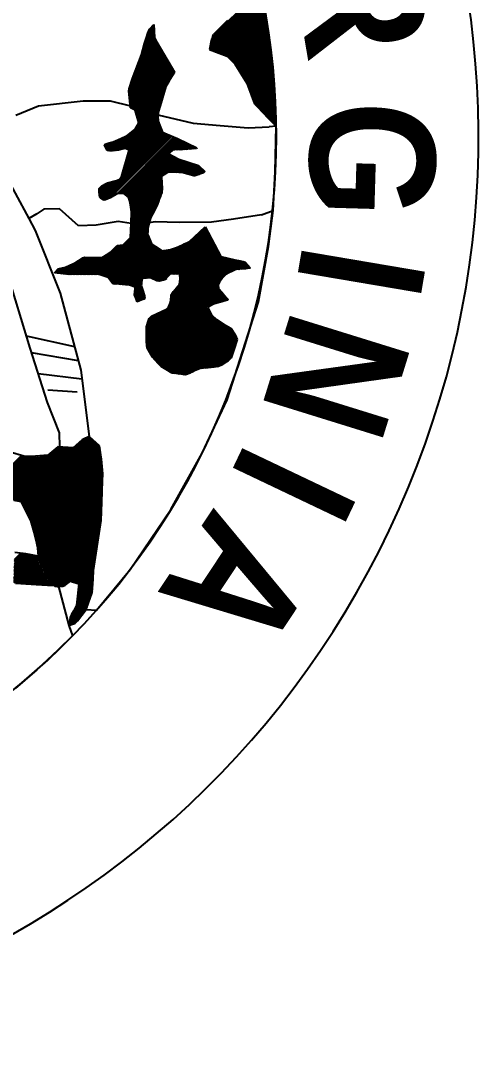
# Model space of a CAD drawing. Header units: inches. Extents: x 0 to 36, y 0 to 24.
# Drawn here: x 9.918 to 10.543, y 20.128 to 21.536 of the extents above; entities that cross this region are included whole.
import ezdxf
from ezdxf.enums import TextEntityAlignment as Align

# ---------------------------------------------------------------- set-up
doc = ezdxf.new("R2010")
doc.units = ezdxf.units.IN
doc.header["$MEASUREMENT"] = 0
doc.layers.add('CoverSheet', color=7, linetype='CONTINUOUS')
doc.styles.add('JJJ', font='BOLD.SHX', dxfattribs={"width": 0.9, "height": 0.1365})

msp = doc.modelspace()

# ---------------------------------------------------------------- linework, layer by layer
at = {"layer": 'CoverSheet'}
for p, q in [((10.1795, 21.5132), (10.2461, 21.5798)), ((10.176, 21.4967), (10.2483, 21.5689)), ((10.1765, 21.499), (10.248, 21.5705)), ((10.177, 21.5014), (10.2477, 21.572)), ((10.1773, 21.496), (10.2486, 21.5674)), ((10.1775, 21.5038), (10.2474, 21.5736)), ((10.178, 21.5061), (10.247, 21.5751)), ((10.1785, 21.5085), (10.2467, 21.5767)), ((10.1786, 21.4955), (10.2489, 21.5658)), ((10.179, 21.5108), (10.2464, 21.5782)), ((10.18, 21.495), (10.2492, 21.5643)), ((10.1813, 21.4945), (10.2495, 21.5627)), ((10.1827, 21.494), (10.2498, 21.5612)), ((10.184, 21.4935), (10.2501, 21.5596)), ((10.1854, 21.493), (10.2504, 21.558)), ((10.1867, 21.4925), (10.2507, 21.5565)), ((10.1881, 21.4919), (10.251, 21.5549)), ((10.1894, 21.4914), (10.2513, 21.5533)), ((10.1908, 21.4909), (10.2516, 21.5517)), ((10.1921, 21.4904), (10.2519, 21.5502)), ((10.1934, 21.4899), (10.2521, 21.5486)), ((10.1948, 21.4894), (10.2524, 21.547)), ((10.1961, 21.4889), (10.2527, 21.5454)), ((10.1975, 21.4884), (10.253, 21.5438)), ((10.1988, 21.4878), (10.2533, 21.5422)), ((10.2001, 21.4873), (10.2535, 21.5407)), ((10.2011, 21.4863), (10.2538, 21.5391)), ((10.202, 21.4854), (10.2541, 21.5375)), ((10.09, 21.5131), (10.1004, 21.5234)), ((10.091, 21.5159), (10.1003, 21.5252)), ((10.092, 21.5188), (10.1002, 21.527)), ((10.092, 21.5188), (10.094, 21.5245)), ((10.093, 21.5216), (10.1001, 21.5288)), ((10.094, 21.5245), (10.1001, 21.5305)), ((10.094, 21.5245), (10.1001, 21.5305)), ((10.1001, 21.5305), (10.1009, 21.5128)), ((10.2005, 21.536), (10.1816, 21.5172)), ((10.2029, 21.4845), (10.2543, 21.5359)), ((10.2039, 21.4836), (10.2546, 21.5343)), ((10.2048, 21.4826), (10.2548, 21.5327)), ((10.2057, 21.4817), (10.2551, 21.5311)), ((10.2067, 21.4808), (10.2554, 21.5295)), ((10.2076, 21.4798), (10.2556, 21.5278)), ((10.2085, 21.4789), (10.2559, 21.5262)), ((10.2095, 21.478), (10.2561, 21.5246)), ((10.0831, 21.4893), (10.1028, 21.5091)), ((10.0838, 21.4919), (10.1022, 21.5103)), ((10.0845, 21.4945), (10.1015, 21.5115)), ((10.0852, 21.4971), (10.1009, 21.5128)), ((10.0859, 21.4996), (10.1008, 21.5146)), ((10.0866, 21.5022), (10.1008, 21.5163)), ((10.0873, 21.5048), (10.1007, 21.5181)), ((10.0873, 21.5048), (10.09, 21.5131)), ((10.088, 21.5074), (10.1006, 21.5199)), ((10.089, 21.5102), (10.1005, 21.5217)), ((10.09, 21.5131), (10.092, 21.5188)), ((10.1009, 21.5128), (10.1015, 21.5115)), ((10.1015, 21.5115), (10.1041, 21.5067)), ((10.1816, 21.5172), (10.1785, 21.5085)), ((10.18, 21.5156), (10.1816, 21.5172)), ((10.2104, 21.4771), (10.2563, 21.523)), ((10.2113, 21.4761), (10.2566, 21.5214)), ((10.2123, 21.4752), (10.2568, 21.5198)), ((10.2132, 21.4743), (10.2571, 21.5181)), ((10.2139, 21.4731), (10.2573, 21.5165)), ((10.2147, 21.472), (10.2575, 21.5149)), ((10.2154, 21.4709), (10.2578, 21.5133)), ((10.2161, 21.4697), (10.258, 21.5116)), ((10.2168, 21.4686), (10.2582, 21.51)), ((10.0712, 21.457), (10.11, 21.4958)), ((10.0722, 21.4598), (10.1094, 21.497)), ((10.0731, 21.4627), (10.1087, 21.4982)), ((10.0742, 21.4656), (10.108, 21.4994)), ((10.0754, 21.4686), (10.1074, 21.5006)), ((10.0765, 21.4716), (10.1067, 21.5018)), ((10.0777, 21.4746), (10.1061, 21.5031)), ((10.0788, 21.4776), (10.1054, 21.5043)), ((10.08, 21.4806), (10.1048, 21.5055)), ((10.0811, 21.4837), (10.1041, 21.5067)), ((10.0822, 21.4867), (10.1035, 21.5079)), ((10.0831, 21.4893), (10.0873, 21.5048)), ((10.1041, 21.5067), (10.1283, 21.4657)), ((10.1785, 21.5085), (10.176, 21.4967)), ((10.176, 21.4967), (10.1854, 21.493)), ((10.2176, 21.4675), (10.2584, 21.5083)), ((10.2183, 21.4663), (10.2587, 21.5067)), ((10.219, 21.4652), (10.2589, 21.5051)), ((10.2198, 21.4641), (10.2591, 21.5034)), ((10.2205, 21.463), (10.2593, 21.5018)), ((10.2212, 21.4618), (10.2595, 21.5001)), ((10.222, 21.4607), (10.2597, 21.4985)), ((10.2227, 21.4596), (10.2599, 21.4968)), ((10.2234, 21.4584), (10.2601, 21.4951)), ((10.0658, 21.4404), (10.1139, 21.4885)), ((10.0659, 21.4387), (10.1146, 21.4873)), ((10.0661, 21.437), (10.1152, 21.4861)), ((10.0663, 21.4353), (10.1159, 21.4849)), ((10.0664, 21.4429), (10.1133, 21.4898)), ((10.0664, 21.4336), (10.1165, 21.4837)), ((10.0666, 21.4319), (10.1172, 21.4825)), ((10.0668, 21.4302), (10.1178, 21.4813)), ((10.0674, 21.4458), (10.1126, 21.491)), ((10.0684, 21.4486), (10.112, 21.4922)), ((10.0693, 21.4514), (10.1113, 21.4934)), ((10.0703, 21.4542), (10.1107, 21.4946)), ((10.0712, 21.457), (10.0831, 21.4893)), ((10.1854, 21.493), (10.2001, 21.4873)), ((10.2001, 21.4873), (10.2104, 21.4771)), ((10.2241, 21.4573), (10.2603, 21.4935)), ((10.2249, 21.4562), (10.2605, 21.4918)), ((10.2254, 21.4548), (10.2607, 21.4901)), ((10.2259, 21.4535), (10.2609, 21.4885)), ((10.2264, 21.4521), (10.2611, 21.4868)), ((10.2269, 21.4507), (10.2613, 21.4851)), ((10.2274, 21.4494), (10.2615, 21.4835)), ((10.2279, 21.448), (10.2617, 21.4818)), ((10.0669, 21.4285), (10.1185, 21.4801)), ((10.0671, 21.4268), (10.1191, 21.4789)), ((10.0673, 21.4251), (10.1198, 21.4777)), ((10.0674, 21.4234), (10.1205, 21.4765)), ((10.0676, 21.4217), (10.1213, 21.4754)), ((10.0677, 21.42), (10.1221, 21.4744)), ((10.0679, 21.4183), (10.1228, 21.4733)), ((10.0685, 21.417), (10.1236, 21.4722)), ((10.0697, 21.4164), (10.1244, 21.4711)), ((10.0709, 21.4158), (10.1252, 21.47)), ((10.0721, 21.4151), (10.1259, 21.4689)), ((10.0733, 21.4145), (10.1267, 21.4678)), ((10.2104, 21.4771), (10.2269, 21.4507)), ((10.2284, 21.4467), (10.2618, 21.4801)), ((10.2289, 21.4453), (10.262, 21.4784)), ((10.2294, 21.444), (10.2622, 21.4767)), ((10.23, 21.4426), (10.2624, 21.475)), ((10.2305, 21.4413), (10.2625, 21.4733)), ((10.231, 21.4399), (10.2627, 21.4716)), ((10.2315, 21.4386), (10.2629, 21.4699)), ((10.232, 21.4372), (10.263, 21.4682)), ((10.0664, 21.4429), (10.0712, 21.457)), ((10.0746, 21.4138), (10.1275, 21.4668)), ((10.0753, 21.4127), (10.1283, 21.4657)), ((10.0757, 21.4112), (10.1252, 21.4607)), ((10.0761, 21.4097), (10.1221, 21.4557)), ((10.1221, 21.4557), (10.119, 21.4508)), ((10.1252, 21.4607), (10.1221, 21.4557)), ((10.1283, 21.4657), (10.1252, 21.4607)), ((10.2325, 21.4359), (10.2632, 21.4665)), ((10.233, 21.4345), (10.2633, 21.4648)), ((10.2335, 21.4332), (10.2635, 21.4631)), ((10.234, 21.4318), (10.2636, 21.4614)), ((10.2345, 21.4305), (10.2638, 21.4597)), ((10.235, 21.4291), (10.2639, 21.458)), ((10.2356, 21.4278), (10.2641, 21.4562)), ((10.2361, 21.4264), (10.2642, 21.4545)), ((10.2366, 21.425), (10.2643, 21.4528)), ((10.0658, 21.4404), (10.0664, 21.4429)), ((10.0685, 21.417), (10.0658, 21.4404)), ((10.0764, 21.4083), (10.119, 21.4508)), ((10.0768, 21.4068), (10.1163, 21.4462)), ((10.0772, 21.4053), (10.1154, 21.4435)), ((10.0776, 21.4038), (10.1146, 21.4408)), ((10.1163, 21.4462), (10.1086, 21.4199)), ((10.119, 21.4508), (10.1163, 21.4462)), ((10.2269, 21.4507), (10.2376, 21.4224)), ((10.2371, 21.4237), (10.2645, 21.4511)), ((10.2376, 21.4224), (10.2646, 21.4493)), ((10.2385, 21.4214), (10.2647, 21.4476)), ((10.2394, 21.4205), (10.2648, 21.4459)), ((10.2403, 21.4195), (10.265, 21.4441)), ((10.2413, 21.4186), (10.2651, 21.4424)), ((10.2422, 21.4176), (10.2652, 21.4406)), ((10.2431, 21.4167), (10.2653, 21.4389)), ((9.9428, 21.4196), (10.0035, 21.4267)), ((10.0035, 21.4267), (10.0405, 21.4265)), ((10.0405, 21.4265), (10.0682, 21.4198)), ((10.0772, 21.3922), (10.1099, 21.425)), ((10.078, 21.4024), (10.1137, 21.4381)), ((10.0784, 21.4009), (10.1129, 21.4354)), ((10.0788, 21.3994), (10.112, 21.4327)), ((10.0792, 21.398), (10.1113, 21.4301)), ((10.0796, 21.3965), (10.1106, 21.4275)), ((10.244, 21.4157), (10.2654, 21.4371)), ((10.2449, 21.4148), (10.2655, 21.4354)), ((10.2458, 21.4138), (10.2656, 21.4336)), ((10.2467, 21.4129), (10.2657, 21.4318)), ((10.2476, 21.4119), (10.2658, 21.4301)), ((10.2485, 21.411), (10.2659, 21.4283)), ((10.2494, 21.41), (10.266, 21.4265)), ((10.2504, 21.409), (10.2661, 21.4248)), ((9.912, 21.4072), (9.9428, 21.4196)), ((10.0473, 21.3586), (10.1086, 21.4199)), ((10.0492, 21.3587), (10.1079, 21.4174)), ((10.0517, 21.3593), (10.1072, 21.4148)), ((10.0543, 21.36), (10.1065, 21.4123)), ((10.0746, 21.4138), (10.0685, 21.417)), ((10.0745, 21.3877), (10.1093, 21.4225)), ((10.0796, 21.3965), (10.0746, 21.4138)), ((10.1065, 21.4123), (10.1055, 21.4056)), ((10.1086, 21.4199), (10.1065, 21.4123)), ((10.2376, 21.4224), (10.2413, 21.4186)), ((10.2413, 21.4186), (10.2494, 21.41)), ((10.2513, 21.4081), (10.2662, 21.423)), ((10.2522, 21.4071), (10.2662, 21.4212)), ((10.2531, 21.4062), (10.2663, 21.4194)), ((10.254, 21.4052), (10.2664, 21.4176)), ((10.2549, 21.4043), (10.2665, 21.4158)), ((10.2558, 21.4033), (10.2665, 21.414)), ((10.2567, 21.4024), (10.2666, 21.4123)), ((10.0569, 21.3608), (10.1058, 21.4097)), ((10.0595, 21.3615), (10.1055, 21.4075)), ((10.0615, 21.3617), (10.1055, 21.4056)), ((10.0629, 21.3612), (10.1054, 21.4037)), ((10.0642, 21.3606), (10.1054, 21.4018)), ((10.0655, 21.3601), (10.1054, 21.3999)), ((10.0657, 21.3565), (10.1064, 21.3973)), ((10.0665, 21.3592), (10.1059, 21.3986)), ((10.0745, 21.3877), (10.0796, 21.3965)), ((10.1055, 21.4056), (10.1059, 21.3986)), ((10.1057, 21.4073), (10.1536, 21.396)), ((10.1059, 21.3986), (10.1091, 21.3907)), ((10.2494, 21.41), (10.2558, 21.4033)), ((10.2558, 21.4033), (10.2668, 21.3919)), ((10.2576, 21.4014), (10.2667, 21.4105)), ((10.2586, 21.4005), (10.2667, 21.4087)), ((10.2595, 21.3995), (10.2668, 21.4068)), ((10.2604, 21.3986), (10.2668, 21.405)), ((10.2613, 21.3976), (10.2669, 21.4032)), ((10.2622, 21.3967), (10.2669, 21.4014)), ((10.2631, 21.3957), (10.267, 21.3996)), ((10.264, 21.3948), (10.267, 21.3978)), ((10.0569, 21.3254), (10.1141, 21.3826)), ((10.0576, 21.3279), (10.1128, 21.3832)), ((10.0582, 21.3305), (10.1118, 21.384)), ((10.0589, 21.333), (10.1113, 21.3854)), ((10.0596, 21.3356), (10.1107, 21.3867)), ((10.0603, 21.3381), (10.1102, 21.388)), ((10.061, 21.3407), (10.1097, 21.3893)), ((10.0617, 21.3433), (10.1091, 21.3907)), ((10.0625, 21.3459), (10.1086, 21.392)), ((10.0633, 21.3486), (10.108, 21.3933)), ((10.0641, 21.3512), (10.1075, 21.3946)), ((10.0649, 21.3539), (10.107, 21.396)), ((10.0649, 21.38), (10.0745, 21.3877)), ((10.1091, 21.3907), (10.1118, 21.384)), ((10.1118, 21.384), (10.1181, 21.381)), ((10.1536, 21.396), (10.1906, 21.393)), ((10.1906, 21.393), (10.2289, 21.3899)), ((10.2289, 21.3899), (10.2576, 21.3911)), ((10.2668, 21.3919), (10.2576, 21.3911)), ((10.2649, 21.3938), (10.267, 21.3959)), ((10.2655, 21.3296), (10.2668, 21.3919)), ((10.2658, 21.3929), (10.2671, 21.3941)), ((10.2668, 21.3919), (10.2671, 21.3923)), ((10.0285, 21.2933), (10.1167, 21.3815)), ((10.0296, 21.2925), (10.1181, 21.381)), ((10.0307, 21.2918), (10.1194, 21.3805)), ((10.0318, 21.291), (10.1207, 21.3799)), ((10.0335, 21.3672), (10.039, 21.369)), ((10.034, 21.364), (10.039, 21.369)), ((10.0342, 21.2916), (10.122, 21.3794)), ((10.0346, 21.3627), (10.0418, 21.3699)), ((10.0352, 21.3614), (10.0446, 21.3708)), ((10.0358, 21.3602), (10.0477, 21.3721)), ((10.0364, 21.3589), (10.0509, 21.3734)), ((10.0374, 21.2929), (10.1233, 21.3788)), ((10.0376, 21.3583), (10.0541, 21.3747)), ((10.039, 21.369), (10.0446, 21.3708)), ((10.0396, 21.3584), (10.0573, 21.3761)), ((10.0405, 21.2942), (10.1247, 21.3783)), ((10.0415, 21.3584), (10.061, 21.378)), ((10.0434, 21.3585), (10.0649, 21.38)), ((10.0446, 21.3708), (10.0509, 21.3734)), ((10.0453, 21.3585), (10.0688, 21.382)), ((10.0504, 21.3003), (10.1273, 21.3772)), ((10.0509, 21.3734), (10.061, 21.378)), ((10.0522, 21.3002), (10.1286, 21.3767)), ((10.054, 21.3002), (10.1299, 21.3761)), ((10.0558, 21.3001), (10.1313, 21.3756)), ((10.0562, 21.3229), (10.1154, 21.3821)), ((10.0576, 21.3001), (10.1326, 21.375)), ((10.0594, 21.3), (10.1339, 21.3745)), ((10.0607, 21.2995), (10.1352, 21.374)), ((10.061, 21.378), (10.0649, 21.38)), ((10.0617, 21.2986), (10.1365, 21.3734)), ((10.0627, 21.2977), (10.1377, 21.3728)), ((10.1181, 21.381), (10.1326, 21.375)), ((10.1266, 21.3597), (10.139, 21.3721)), ((10.1285, 21.3597), (10.1402, 21.3715)), ((10.1304, 21.3598), (10.1415, 21.3709)), ((10.1323, 21.3598), (10.1427, 21.3703)), ((10.1326, 21.375), (10.1588, 21.3622)), ((10.1342, 21.3599), (10.144, 21.3697)), ((10.1361, 21.3599), (10.1452, 21.369)), ((10.138, 21.3599), (10.1464, 21.3684)), ((10.0328, 21.3665), (10.0335, 21.3672)), ((10.0328, 21.3665), (10.0335, 21.3672)), ((10.0364, 21.3589), (10.0328, 21.3665)), ((10.0334, 21.3652), (10.0363, 21.3681)), ((10.0396, 21.3584), (10.0364, 21.3589)), ((10.0434, 21.3585), (10.0396, 21.3584)), ((10.0517, 21.3593), (10.0434, 21.3585)), ((10.0569, 21.3608), (10.0517, 21.3593)), ((10.0562, 21.3229), (10.0665, 21.3592)), ((10.0615, 21.3617), (10.0569, 21.3608)), ((10.0665, 21.3592), (10.0615, 21.3617)), ((10.1266, 21.3597), (10.1208, 21.354)), ((10.1285, 21.3597), (10.1266, 21.3597)), ((10.1399, 21.36), (10.1285, 21.3597)), ((10.1399, 21.36), (10.1477, 21.3678)), ((10.1581, 21.3615), (10.1399, 21.36)), ((10.1418, 21.3601), (10.1489, 21.3672)), ((10.1439, 21.3603), (10.1502, 21.3665)), ((10.1459, 21.3605), (10.1514, 21.3659)), ((10.148, 21.3606), (10.1526, 21.3653)), ((10.15, 21.3608), (10.1539, 21.3647)), ((10.152, 21.361), (10.1551, 21.3641)), ((10.1541, 21.3612), (10.1564, 21.3634)), ((10.1561, 21.3613), (10.1576, 21.3628)), ((10.1581, 21.3615), (10.1588, 21.3622)), ((10.1588, 21.3622), (10.1581, 21.3615)), ((10.0636, 21.2968), (10.1208, 21.354)), ((10.0646, 21.2959), (10.122, 21.3533)), ((10.0656, 21.295), (10.1232, 21.3527)), ((10.0665, 21.294), (10.1245, 21.352)), ((10.0667, 21.2924), (10.1257, 21.3514)), ((10.067, 21.2908), (10.1269, 21.3507)), ((10.0673, 21.2892), (10.1281, 21.3501)), ((10.0675, 21.2877), (10.1293, 21.3494)), ((10.0678, 21.2861), (10.1305, 21.3488)), ((10.0681, 21.2845), (10.1317, 21.3481)), ((10.0683, 21.2829), (10.133, 21.3475)), ((10.1117, 21.3244), (10.1342, 21.3469)), ((10.1161, 21.327), (10.1355, 21.3463)), ((10.1202, 21.3292), (10.1369, 21.3459)), ((10.1208, 21.354), (10.1342, 21.3469)), ((10.122, 21.3291), (10.1384, 21.3454)), ((10.1239, 21.3291), (10.1398, 21.345)), ((10.1257, 21.329), (10.1412, 21.3445)), ((10.1275, 21.329), (10.1426, 21.3441)), ((10.1293, 21.329), (10.144, 21.3437)), ((10.1311, 21.3289), (10.1454, 21.3432)), ((10.1329, 21.3289), (10.1468, 21.3428)), ((10.1342, 21.3469), (10.161, 21.3383)), ((10.1348, 21.3288), (10.1483, 21.3423)), ((10.1366, 21.3288), (10.1497, 21.3419)), ((10.1384, 21.3287), (10.1511, 21.3414)), ((10.1399, 21.3284), (10.1525, 21.341)), ((10.1413, 21.328), (10.1539, 21.3405)), ((9.8922, 21.335), (9.9294, 21.2658)), ((10.1161, 21.327), (10.1117, 21.3244)), ((10.1202, 21.3292), (10.1161, 21.327)), ((10.1348, 21.3288), (10.1202, 21.3292)), ((10.1384, 21.3287), (10.1348, 21.3288)), ((10.1546, 21.3244), (10.1384, 21.3287)), ((10.1428, 21.3276), (10.1553, 21.3401)), ((10.1443, 21.3272), (10.1567, 21.3396)), ((10.1458, 21.3268), (10.1582, 21.3392)), ((10.1472, 21.3264), (10.1596, 21.3387)), ((10.1487, 21.326), (10.161, 21.3383)), ((10.1502, 21.3256), (10.1621, 21.3375)), ((10.1516, 21.3252), (10.163, 21.3366)), ((10.1531, 21.3248), (10.164, 21.3357)), ((10.1546, 21.3244), (10.1649, 21.3348)), ((10.1561, 21.3241), (10.1659, 21.3339)), ((10.1678, 21.3284), (10.1561, 21.3241)), ((10.1589, 21.3251), (10.1668, 21.333)), ((10.161, 21.3383), (10.1697, 21.3302)), ((10.1619, 21.3262), (10.1678, 21.332)), ((10.1649, 21.3273), (10.1687, 21.3311)), ((10.1678, 21.3284), (10.1697, 21.3302)), ((10.1697, 21.3302), (10.1678, 21.3284)), ((10.263, 21.2767), (10.2655, 21.3296)), ((10.0256, 21.3035), (10.037, 21.3148)), ((10.0256, 21.3053), (10.033, 21.3127)), ((10.0257, 21.2999), (10.0418, 21.3159)), ((10.0257, 21.3017), (10.0394, 21.3154)), ((10.0258, 21.2962), (10.0466, 21.317)), ((10.0258, 21.298), (10.0442, 21.3164)), ((10.0263, 21.2949), (10.0492, 21.3177)), ((10.0274, 21.2941), (10.0527, 21.3194)), ((10.029, 21.3106), (10.037, 21.3148)), ((10.037, 21.3148), (10.0492, 21.3177)), ((10.0492, 21.3177), (10.0527, 21.3194)), ((10.0527, 21.3194), (10.0562, 21.3229)), ((10.0686, 21.2813), (10.1106, 21.3233)), ((10.0689, 21.2797), (10.1107, 21.3215)), ((10.0691, 21.2781), (10.1108, 21.3197)), ((10.0694, 21.2765), (10.1108, 21.3179)), ((10.0697, 21.2749), (10.1109, 21.3161)), ((10.0699, 21.2733), (10.111, 21.3144)), ((10.0702, 21.2717), (10.1111, 21.3126)), ((10.1117, 21.3244), (10.1106, 21.3233)), ((10.1106, 21.3233), (10.111, 21.3144)), ((10.111, 21.3144), (10.1113, 21.3072)), ((10.1561, 21.3241), (10.1546, 21.3244)), ((10.0255, 21.3071), (10.029, 21.3106)), ((10.0255, 21.3071), (10.029, 21.3106)), ((10.0256, 21.3053), (10.0255, 21.3071)), ((10.0257, 21.3017), (10.0256, 21.3053)), ((10.0263, 21.2949), (10.0257, 21.3017)), ((10.0504, 21.3003), (10.0405, 21.2942)), ((10.0522, 21.3002), (10.0504, 21.3003)), ((10.0558, 21.3001), (10.0522, 21.3002)), ((10.0594, 21.3), (10.0558, 21.3001)), ((10.0656, 21.295), (10.0594, 21.3)), ((10.0698, 21.2583), (10.1097, 21.2982)), ((10.0699, 21.2621), (10.1115, 21.3037)), ((10.0699, 21.2602), (10.1108, 21.3011)), ((10.07, 21.2659), (10.1113, 21.3072)), ((10.07, 21.264), (10.1114, 21.3054)), ((10.0701, 21.2697), (10.1112, 21.3108)), ((10.0701, 21.2678), (10.1112, 21.309)), ((10.1097, 21.2982), (10.1086, 21.2952)), ((10.1108, 21.3011), (10.1097, 21.2982)), ((10.1113, 21.3072), (10.1108, 21.3011)), ((10.0274, 21.2941), (10.0263, 21.2949)), ((10.0307, 21.2918), (10.0274, 21.2941)), ((10.0318, 21.291), (10.0307, 21.2918)), ((10.0342, 21.2916), (10.0318, 21.291)), ((10.0374, 21.2929), (10.0342, 21.2916)), ((10.0405, 21.2942), (10.0374, 21.2929)), ((10.067, 21.2908), (10.0656, 21.295)), ((10.0681, 21.2845), (10.067, 21.2908)), ((10.0697, 21.2749), (10.0681, 21.2845)), ((10.0696, 21.2506), (10.1053, 21.2863)), ((10.0697, 21.2545), (10.1075, 21.2922)), ((10.0697, 21.2526), (10.1064, 21.2893)), ((10.0698, 21.2564), (10.1086, 21.2952)), ((10.1064, 21.2893), (10.1042, 21.2833)), ((10.1075, 21.2922), (10.1064, 21.2893)), ((10.1086, 21.2952), (10.1075, 21.2922)), ((9.9406, 21.2723), (9.9294, 21.2658)), ((9.95, 21.2785), (9.9406, 21.2723)), ((9.9714, 21.2794), (9.95, 21.2785)), ((9.9972, 21.256), (9.9714, 21.2794)), ((10.0684, 21.242), (10.0984, 21.272)), ((10.0687, 21.2442), (10.1007, 21.2762)), ((10.069, 21.2463), (10.103, 21.2804)), ((10.069, 21.259), (10.0697, 21.2749)), ((10.0693, 21.2484), (10.1042, 21.2833)), ((10.0984, 21.272), (10.0961, 21.2678)), ((10.1007, 21.2762), (10.0984, 21.272)), ((10.103, 21.2804), (10.1007, 21.2762)), ((10.1042, 21.2833), (10.103, 21.2804)), ((10.2472, 21.2712), (10.2088, 21.2651)), ((10.2472, 21.2712), (10.263, 21.2767)), ((10.2567, 21.2276), (10.263, 21.2767)), ((9.9294, 21.2658), (9.9382, 21.2496)), ((10.0214, 21.2568), (9.9972, 21.256)), ((10.0199, 21.1898), (10.0947, 21.2645)), ((10.0514, 21.2618), (10.0214, 21.2568)), ((10.0218, 21.1898), (10.0941, 21.2621)), ((10.0237, 21.1898), (10.0936, 21.2597)), ((10.0255, 21.1898), (10.093, 21.2573)), ((10.069, 21.259), (10.0514, 21.2618)), ((10.0682, 21.2399), (10.0961, 21.2678)), ((10.0682, 21.2399), (10.069, 21.259)), ((10.0936, 21.26), (10.0919, 21.2525)), ((10.0941, 21.2621), (10.0936, 21.26)), ((10.1019, 21.2613), (10.0936, 21.26)), ((10.0961, 21.2678), (10.0941, 21.2621)), ((10.1347, 21.2605), (10.1019, 21.2613)), ((10.1788, 21.2608), (10.1347, 21.2605)), ((10.2088, 21.2651), (10.1788, 21.2608)), ((9.9382, 21.2496), (9.9722, 21.1639)), ((10.0269, 21.1893), (10.0925, 21.2549)), ((10.0283, 21.1888), (10.0919, 21.2525)), ((10.0297, 21.1884), (10.0917, 21.2504)), ((10.0311, 21.1879), (10.0917, 21.2485)), ((10.0325, 21.1874), (10.0916, 21.2466)), ((10.0338, 21.1869), (10.0916, 21.2447)), ((10.0352, 21.1865), (10.092, 21.2433)), ((10.0366, 21.186), (10.0926, 21.242)), ((10.0917, 21.2485), (10.0916, 21.2447)), ((10.0916, 21.2447), (10.0931, 21.2407)), ((10.0919, 21.2525), (10.0917, 21.2485)), ((10.0993, 21.1835), (10.1702, 21.2544)), ((10.1005, 21.1829), (10.1708, 21.2532)), ((10.1018, 21.1823), (10.1715, 21.252)), ((10.103, 21.1817), (10.1721, 21.2507)), ((10.1043, 21.1811), (10.1727, 21.2495)), ((10.1055, 21.1804), (10.1734, 21.2483)), ((10.1072, 21.1803), (10.174, 21.2471)), ((10.1098, 21.181), (10.1746, 21.2458)), ((10.1124, 21.1818), (10.1753, 21.2446)), ((10.1228, 21.1903), (10.1759, 21.2434)), ((10.1246, 21.1903), (10.1765, 21.2421)), ((10.1486, 21.2347), (10.1702, 21.2544)), ((10.1702, 21.2544), (10.1914, 21.2142)), ((10.0125, 21.1898), (10.0522, 21.2295)), ((10.0144, 21.1898), (10.0543, 21.2297)), ((10.0162, 21.1898), (10.0563, 21.2299)), ((10.0181, 21.1898), (10.0584, 21.2301)), ((10.038, 21.1855), (10.0931, 21.2407)), ((10.0391, 21.1848), (10.0937, 21.2393)), ((10.0399, 21.1837), (10.0942, 21.238)), ((10.0406, 21.1825), (10.0948, 21.2367)), ((10.041, 21.2202), (10.0501, 21.2293)), ((10.0413, 21.1814), (10.0953, 21.2354)), ((10.042, 21.1802), (10.0959, 21.2341)), ((10.0427, 21.1791), (10.0964, 21.2328)), ((10.0429, 21.2221), (10.0501, 21.2293)), ((10.0435, 21.1779), (10.097, 21.2315)), ((10.0442, 21.1768), (10.0981, 21.2307)), ((10.0457, 21.1765), (10.0992, 21.23)), ((10.0476, 21.1765), (10.1004, 21.2293)), ((10.0494, 21.1764), (10.1015, 21.2285)), ((10.0501, 21.2293), (10.0584, 21.2301)), ((10.0512, 21.1764), (10.1026, 21.2278)), ((10.0584, 21.2301), (10.0682, 21.2399)), ((10.0913, 21.1848), (10.1345, 21.2281)), ((10.0931, 21.2407), (10.0964, 21.2328)), ((10.0933, 21.185), (10.1381, 21.2297)), ((10.0954, 21.1852), (10.1416, 21.2314)), ((10.0964, 21.2328), (10.097, 21.2315)), ((10.0968, 21.1848), (10.1451, 21.233)), ((10.097, 21.2315), (10.1026, 21.2278)), ((10.0981, 21.1841), (10.1486, 21.2347)), ((10.1026, 21.2278), (10.1116, 21.2219)), ((10.1265, 21.1902), (10.1771, 21.2409)), ((10.1283, 21.1902), (10.1778, 21.2397)), ((10.1301, 21.1901), (10.1784, 21.2384)), ((10.131, 21.2264), (10.1381, 21.2297)), ((10.1319, 21.1901), (10.179, 21.2372)), ((10.1337, 21.19), (10.1797, 21.236)), ((10.1355, 21.19), (10.1803, 21.2347)), ((10.1358, 21.1884), (10.1809, 21.2335)), ((10.1359, 21.1866), (10.1816, 21.2323)), ((10.136, 21.1848), (10.1822, 21.231)), ((10.136, 21.183), (10.1828, 21.2298)), ((10.1361, 21.1812), (10.1835, 21.2286)), ((10.1381, 21.2297), (10.1416, 21.2314)), ((10.1416, 21.2314), (10.1451, 21.233)), ((10.1451, 21.233), (10.1486, 21.2347)), ((10.2428, 21.1521), (10.2567, 21.2276)), ((10.0088, 21.1898), (10.0354, 21.2164)), ((10.0106, 21.1898), (10.041, 21.2202)), ((10.0297, 21.2126), (10.0354, 21.2164)), ((10.0354, 21.2164), (10.041, 21.2202)), ((10.0529, 21.1762), (10.1037, 21.2271)), ((10.0547, 21.1761), (10.1049, 21.2263)), ((10.0564, 21.176), (10.106, 21.2256)), ((10.0581, 21.1759), (10.1071, 21.2249)), ((10.0599, 21.1758), (10.1082, 21.2241)), ((10.0616, 21.1756), (10.1094, 21.2234)), ((10.0634, 21.1755), (10.1105, 21.2226)), ((10.0651, 21.1754), (10.1116, 21.2219)), ((10.0667, 21.1752), (10.1138, 21.2222)), ((10.0681, 21.1747), (10.1161, 21.2226)), ((10.0695, 21.1742), (10.1183, 21.223)), ((10.0708, 21.1737), (10.1205, 21.2234)), ((10.0722, 21.1732), (10.1227, 21.2237)), ((10.0851, 21.1842), (10.125, 21.2241)), ((10.0871, 21.1844), (10.1275, 21.2248)), ((10.0892, 21.1846), (10.131, 21.2264)), ((10.0899, 21.1127), (10.1914, 21.2142)), ((10.0899, 21.1109), (10.1929, 21.2138)), ((10.0899, 21.109), (10.1944, 21.2135)), ((10.1116, 21.2219), (10.1138, 21.2222)), ((10.1116, 21.2219), (10.1116, 21.2219)), ((10.1138, 21.2222), (10.1227, 21.2237)), ((10.1203, 21.1449), (10.1906, 21.2153)), ((10.1213, 21.1478), (10.19, 21.2165)), ((10.1224, 21.1507), (10.1893, 21.2177)), ((10.1227, 21.2237), (10.131, 21.2264)), ((10.1234, 21.1536), (10.1887, 21.2189)), ((10.1236, 21.1576), (10.1874, 21.2213)), ((10.1236, 21.1557), (10.188, 21.2201)), ((10.1237, 21.1614), (10.1861, 21.2238)), ((10.1237, 21.1595), (10.1867, 21.2225)), ((10.1271, 21.1666), (10.1854, 21.225)), ((10.1351, 21.1765), (10.1848, 21.2262)), ((10.1362, 21.1794), (10.1841, 21.2274)), ((10.1914, 21.2142), (10.2108, 21.2094)), ((9.9698, 21.1974), (9.9795, 21.1997)), ((9.971, 21.1912), (9.9795, 21.1997)), ((9.9727, 21.1909), (9.9822, 21.2004)), ((9.9743, 21.1907), (9.9857, 21.2021)), ((9.976, 21.1905), (9.9892, 21.2037)), ((9.9776, 21.1903), (9.9927, 21.2054)), ((9.9793, 21.1901), (9.9979, 21.2087)), ((9.9795, 21.1997), (9.9857, 21.2021)), ((9.9809, 21.1899), (10.0032, 21.2122)), ((9.9826, 21.1897), (10.006, 21.2131)), ((9.9842, 21.1895), (10.0078, 21.213)), ((9.9857, 21.2021), (9.9927, 21.2054)), ((9.9861, 21.1894), (10.0096, 21.213)), ((9.988, 21.1895), (10.0114, 21.2129)), ((9.9899, 21.1895), (10.0133, 21.2129)), ((9.9918, 21.1896), (10.0151, 21.2129)), ((9.9927, 21.2054), (9.9979, 21.2087)), ((9.9937, 21.1896), (10.0169, 21.2128)), ((9.9956, 21.1897), (10.0187, 21.2128)), ((9.9975, 21.1897), (10.0205, 21.2127)), ((9.9979, 21.2087), (10.0032, 21.2122)), ((9.9994, 21.1898), (10.0223, 21.2127)), ((10.0013, 21.1898), (10.0242, 21.2126)), ((10.0032, 21.2122), (10.006, 21.2131)), ((10.0032, 21.1898), (10.026, 21.2126)), ((10.005, 21.1898), (10.0278, 21.2125)), ((10.006, 21.2131), (10.0297, 21.2126)), ((10.0069, 21.1898), (10.0297, 21.2126)), ((10.0899, 21.1071), (10.1959, 21.2131)), ((10.0899, 21.1053), (10.1974, 21.2127)), ((10.0899, 21.1034), (10.1989, 21.2124)), ((10.0899, 21.1016), (10.2004, 21.212)), ((10.0899, 21.0997), (10.2019, 21.2116)), ((10.0899, 21.0978), (10.2033, 21.2112)), ((10.0899, 21.096), (10.2048, 21.2109)), ((10.0899, 21.0941), (10.2063, 21.2105)), ((10.0899, 21.0923), (10.2078, 21.2101)), ((10.0901, 21.0905), (10.2093, 21.2098)), ((10.0908, 21.0894), (10.2108, 21.2094)), ((10.0915, 21.0882), (10.2124, 21.2091)), ((10.0922, 21.087), (10.214, 21.2088)), ((10.0929, 21.0859), (10.2155, 21.2086)), ((10.1985, 21.1897), (10.2171, 21.2083)), ((10.2024, 21.1917), (10.2187, 21.208)), ((10.2063, 21.1937), (10.2203, 21.2077)), ((10.2101, 21.1957), (10.2218, 21.2074)), ((10.2108, 21.2094), (10.2155, 21.2086)), ((10.2125, 21.1962), (10.2234, 21.2071)), ((10.2146, 21.1964), (10.2245, 21.2063)), ((10.2155, 21.2086), (10.2218, 21.2074)), ((10.2167, 21.1966), (10.2254, 21.2054)), ((10.2187, 21.1969), (10.2263, 21.2044)), ((10.2208, 21.1971), (10.2272, 21.2035)), ((10.2218, 21.2074), (10.2245, 21.2063)), ((10.2229, 21.1973), (10.2281, 21.2025)), ((10.2245, 21.2063), (10.2317, 21.1987)), ((10.225, 21.1975), (10.229, 21.2015)), ((10.2271, 21.1978), (10.2299, 21.2006)), ((10.2292, 21.198), (10.2308, 21.1996)), ((9.8987, 21.1954), (9.9311, 21.089)), ((9.9644, 21.192), (9.9698, 21.1974)), ((9.9644, 21.192), (9.9698, 21.1974)), ((9.9809, 21.1899), (9.9644, 21.192)), ((9.9661, 21.1918), (9.9722, 21.1979)), ((9.9677, 21.1916), (9.9747, 21.1985)), ((9.9694, 21.1914), (9.9771, 21.1991)), ((10.0255, 21.1898), (9.9809, 21.1899)), ((10.038, 21.1855), (10.0255, 21.1898)), ((10.0442, 21.1768), (10.038, 21.1855)), ((10.1201, 21.1876), (10.115, 21.1825)), ((10.115, 21.1825), (10.1201, 21.1876)), ((10.1228, 21.1903), (10.1201, 21.1876)), ((10.1355, 21.19), (10.1228, 21.1903)), ((10.136, 21.183), (10.1355, 21.19)), ((10.1985, 21.1897), (10.1939, 21.1851)), ((10.2024, 21.1917), (10.1985, 21.1897)), ((10.2063, 21.1937), (10.2024, 21.1917)), ((10.2101, 21.1957), (10.2063, 21.1937)), ((10.2125, 21.1962), (10.2101, 21.1957)), ((10.2208, 21.1971), (10.2125, 21.1962)), ((10.225, 21.1975), (10.2208, 21.1971)), ((10.2313, 21.1982), (10.225, 21.1975)), ((10.2317, 21.1987), (10.2313, 21.1982)), ((10.2313, 21.1982), (10.2317, 21.1987)), ((10.0529, 21.1762), (10.0442, 21.1768)), ((10.0616, 21.1756), (10.0529, 21.1762)), ((10.0667, 21.1752), (10.0616, 21.1756)), ((10.0748, 21.1721), (10.0667, 21.1752)), ((10.0736, 21.1727), (10.0843, 21.1834)), ((10.0739, 21.1618), (10.0837, 21.1717)), ((10.0741, 21.1639), (10.0832, 21.173)), ((10.0743, 21.1659), (10.0828, 21.1744)), ((10.0745, 21.168), (10.0831, 21.1767)), ((10.0746, 21.17), (10.0835, 21.1789)), ((10.0746, 21.17), (10.0748, 21.1721)), ((10.0748, 21.1721), (10.0839, 21.1812)), ((10.0831, 21.1767), (10.0828, 21.1744)), ((10.0828, 21.1744), (10.0832, 21.173)), ((10.0835, 21.1789), (10.0831, 21.1767)), ((10.0832, 21.173), (10.0837, 21.1717)), ((10.0839, 21.1812), (10.0835, 21.1789)), ((10.0837, 21.1717), (10.0842, 21.1703)), ((10.0843, 21.1834), (10.0839, 21.1812)), ((10.0851, 21.1842), (10.0843, 21.1834)), ((10.0954, 21.1852), (10.0851, 21.1842)), ((10.0935, 21.0847), (10.1939, 21.1851)), ((10.0942, 21.0835), (10.1899, 21.1792)), ((10.0949, 21.0824), (10.1879, 21.1754)), ((10.1043, 21.1811), (10.0954, 21.1852)), ((10.0956, 21.0812), (10.1876, 21.1731)), ((10.0963, 21.08), (10.1876, 21.1713)), ((10.1072, 21.1803), (10.1043, 21.1811)), ((10.115, 21.1825), (10.1072, 21.1803)), ((10.1072, 21.1803), (10.1072, 21.1803)), ((10.1176, 21.1832), (10.118, 21.1836)), ((10.1271, 21.1666), (10.1351, 21.1765)), ((10.1351, 21.1765), (10.136, 21.183)), ((10.1899, 21.1792), (10.1879, 21.1754)), ((10.1879, 21.1754), (10.1885, 21.1703)), ((10.1939, 21.1851), (10.1899, 21.1792)), ((9.9722, 21.1639), (10.0004, 21.0592)), ((10.0739, 21.1618), (10.0743, 21.1659)), ((10.0758, 21.1563), (10.0739, 21.1618)), ((10.0743, 21.1604), (10.0842, 21.1703)), ((10.0743, 21.1659), (10.0746, 21.17)), ((10.0748, 21.159), (10.0848, 21.169)), ((10.0753, 21.1576), (10.0853, 21.1677)), ((10.0758, 21.1563), (10.0858, 21.1663)), ((10.0763, 21.1549), (10.0863, 21.165)), ((10.0768, 21.1535), (10.0869, 21.1636)), ((10.0774, 21.1523), (10.0874, 21.1623)), ((10.0805, 21.1536), (10.0879, 21.161)), ((10.0836, 21.1548), (10.0878, 21.159)), ((10.0842, 21.1703), (10.0848, 21.169)), ((10.0848, 21.169), (10.0878, 21.159)), ((10.0878, 21.159), (10.0867, 21.1561)), ((10.097, 21.0789), (10.1885, 21.1703)), ((10.0977, 21.0777), (10.1893, 21.1693)), ((10.0985, 21.0766), (10.1902, 21.1683)), ((10.0994, 21.0756), (10.1911, 21.1673)), ((10.1003, 21.0747), (10.1919, 21.1663)), ((10.1011, 21.0737), (10.1928, 21.1653)), ((10.1234, 21.1536), (10.1237, 21.1614)), ((10.1237, 21.1614), (10.1271, 21.1666)), ((10.1749, 21.1456), (10.1937, 21.1643)), ((10.18, 21.1488), (10.1945, 21.1633)), ((10.1827, 21.1497), (10.1954, 21.1623)), ((10.1853, 21.1504), (10.1963, 21.1613)), ((10.1879, 21.1511), (10.1971, 21.1603)), ((10.1885, 21.1703), (10.1928, 21.1653)), ((10.1904, 21.1518), (10.198, 21.1594)), ((10.1928, 21.1653), (10.1989, 21.1584)), ((10.193, 21.1525), (10.1989, 21.1584)), ((10.1955, 21.1532), (10.1997, 21.1574)), ((10.1989, 21.1584), (10.2006, 21.1564)), ((10.0774, 21.1523), (10.0758, 21.1563)), ((10.0805, 21.1536), (10.0774, 21.1523)), ((10.0836, 21.1548), (10.0805, 21.1536)), ((10.0867, 21.1561), (10.0836, 21.1548)), ((10.0867, 21.1561), (10.0874, 21.1567)), ((10.102, 21.0727), (10.174, 21.1446)), ((10.1029, 21.0717), (10.1746, 21.1434)), ((10.1176, 21.1423), (10.1203, 21.1449)), ((10.1203, 21.1449), (10.1224, 21.1507)), ((10.1224, 21.1507), (10.1234, 21.1536)), ((10.1749, 21.1456), (10.174, 21.1446)), ((10.174, 21.1446), (10.1788, 21.1346)), ((10.18, 21.1488), (10.1749, 21.1456)), ((10.1749, 21.1456), (10.1749, 21.1456)), ((10.1827, 21.1497), (10.18, 21.1488)), ((10.2007, 21.1546), (10.1827, 21.1497)), ((10.1981, 21.1539), (10.2006, 21.1564)), ((10.2, 21.0186), (10.2428, 21.1521)), ((10.2006, 21.1564), (10.2015, 21.1554)), ((10.2015, 21.1554), (10.2007, 21.1546)), ((10.2007, 21.1546), (10.2015, 21.1554)), ((10.0899, 21.1146), (10.1176, 21.1423)), ((10.0899, 21.1164), (10.1137, 21.1402)), ((10.0899, 21.1183), (10.1097, 21.1381)), ((10.0908, 21.121), (10.1063, 21.1365)), ((10.0918, 21.1239), (10.1032, 21.1353)), ((10.0927, 21.1267), (10.1002, 21.1341)), ((10.0927, 21.1267), (10.0937, 21.1295)), ((10.0937, 21.1295), (10.0971, 21.1329)), ((10.0937, 21.1295), (10.0971, 21.1329)), ((10.0971, 21.1329), (10.1176, 21.1423)), ((10.1038, 21.0707), (10.1752, 21.1421)), ((10.1047, 21.0697), (10.1758, 21.1408)), ((10.1055, 21.0688), (10.1764, 21.1396)), ((10.1064, 21.0678), (10.1769, 21.1383)), ((10.1073, 21.0668), (10.1775, 21.137)), ((10.1082, 21.0658), (10.1781, 21.1358)), ((10.1091, 21.0648), (10.1788, 21.1346)), ((10.1102, 21.0641), (10.1798, 21.1337)), ((10.1113, 21.0634), (10.1808, 21.1328)), ((10.1125, 21.0627), (10.1818, 21.1319)), ((10.1137, 21.062), (10.1827, 21.1311)), ((10.1148, 21.0613), (10.1837, 21.1302)), ((10.116, 21.0606), (10.1847, 21.1293)), ((10.1788, 21.1346), (10.1857, 21.1284)), ((10.0899, 21.1183), (10.0908, 21.121)), ((10.0899, 21.1146), (10.0899, 21.1183)), ((10.0908, 21.121), (10.0918, 21.1239)), ((10.0918, 21.1239), (10.0927, 21.1267)), ((10.1171, 21.0599), (10.1857, 21.1284)), ((10.1183, 21.0592), (10.1866, 21.1275)), ((10.1195, 21.0585), (10.1876, 21.1266)), ((10.1206, 21.0578), (10.1886, 21.1257)), ((10.1218, 21.0571), (10.1897, 21.125)), ((10.123, 21.0564), (10.1909, 21.1243)), ((10.1241, 21.0557), (10.1921, 21.1236)), ((10.1253, 21.055), (10.1933, 21.123)), ((10.1269, 21.0548), (10.1945, 21.1223)), ((10.1285, 21.0545), (10.1957, 21.1217)), ((10.1302, 21.0543), (10.1969, 21.121)), ((10.1318, 21.0541), (10.1981, 21.1203)), ((10.1334, 21.0538), (10.1993, 21.1197)), ((10.1351, 21.0536), (10.2005, 21.119)), ((10.1367, 21.0534), (10.2017, 21.1184)), ((10.1383, 21.0532), (10.2029, 21.1177)), ((10.14, 21.0529), (10.2041, 21.117)), ((10.1416, 21.0527), (10.2053, 21.1164)), ((10.1432, 21.0525), (10.2065, 21.1157)), ((10.1857, 21.1284), (10.1945, 21.1223)), ((10.1945, 21.1223), (10.2053, 21.1164)), ((10.2053, 21.1164), (10.211, 21.1072)), ((9.9259, 21.1061), (9.9918, 21.0912)), ((10.0899, 21.0978), (10.0899, 21.1146)), ((10.1461, 21.0534), (10.2072, 21.1145)), ((10.1496, 21.0551), (10.2078, 21.1133)), ((10.1531, 21.0567), (10.2084, 21.1121)), ((10.1566, 21.0584), (10.2091, 21.1109)), ((10.1601, 21.06), (10.2097, 21.1096)), ((10.1632, 21.0613), (10.2103, 21.1084)), ((10.1653, 21.0615), (10.211, 21.1072)), ((10.1674, 21.0617), (10.2116, 21.106)), ((10.1695, 21.062), (10.2122, 21.1047)), ((10.1716, 21.0622), (10.2129, 21.1035)), ((10.1737, 21.0624), (10.2135, 21.1023)), ((10.1757, 21.0626), (10.2139, 21.1008)), ((10.2139, 21.1008), (10.2093, 21.0869)), ((10.211, 21.1072), (10.2139, 21.1008)), ((9.9311, 21.089), (9.9545, 21.0151)), ((10.0908, 21.0894), (10.0899, 21.0978)), ((10.0985, 21.0766), (10.0908, 21.0894)), ((10.1778, 21.0629), (10.213, 21.098)), ((10.1799, 21.0631), (10.2121, 21.0952)), ((10.182, 21.0633), (10.2111, 21.0924)), ((10.1841, 21.0636), (10.2102, 21.0897)), ((10.1862, 21.0638), (10.2093, 21.0869)), ((10.2093, 21.0869), (10.2065, 21.0785)), ((9.9329, 21.0833), (9.9969, 21.0721)), ((10.102, 21.0727), (10.0985, 21.0766)), ((10.1064, 21.0678), (10.102, 21.0727)), ((10.1883, 21.064), (10.2083, 21.0841)), ((10.1922, 21.066), (10.2074, 21.0813)), ((10.1969, 21.0689), (10.2065, 21.0785)), ((10.2055, 21.0757), (10.2015, 21.0717)), ((10.2015, 21.0717), (10.2055, 21.0757)), ((10.2065, 21.0785), (10.2055, 21.0757)), ((10.0004, 21.0592), (10.0119, 20.9685)), ((10.1082, 21.0658), (10.1064, 21.0678)), ((10.1102, 21.0641), (10.1082, 21.0658)), ((10.1171, 21.0599), (10.1102, 21.0641)), ((10.1253, 21.055), (10.1171, 21.0599)), ((10.1601, 21.06), (10.1566, 21.0584)), ((10.1632, 21.0613), (10.1601, 21.06)), ((10.1674, 21.0617), (10.1632, 21.0613)), ((10.1737, 21.0624), (10.1674, 21.0617)), ((10.182, 21.0633), (10.1737, 21.0624)), ((10.1883, 21.064), (10.182, 21.0633)), ((10.1922, 21.066), (10.1883, 21.064)), ((10.1969, 21.0689), (10.1922, 21.066)), ((10.2015, 21.0717), (10.1969, 21.0689)), ((9.9421, 21.0543), (10.002, 21.0471)), ((10.1269, 21.0548), (10.1253, 21.055)), ((10.1432, 21.0525), (10.1269, 21.0548)), ((10.1461, 21.0534), (10.1432, 21.0525)), ((10.1531, 21.0567), (10.1461, 21.0534)), ((10.1566, 21.0584), (10.1531, 21.0567)), ((9.9557, 21.0322), (9.9956, 21.0297)), ((10.166, 20.9456), (10.2, 21.0186)), ((9.9545, 21.0151), (9.9709, 20.9737)), ((9.9185, 20.8799), (10.0024, 20.9638)), ((9.9193, 20.8788), (10.0062, 20.9657)), ((9.9199, 20.8776), (10.0099, 20.9675)), ((9.9206, 20.8764), (10.0123, 20.9681)), ((9.9212, 20.8752), (10.0133, 20.9672)), ((9.9219, 20.8739), (10.0143, 20.9663)), ((9.9225, 20.8727), (10.0152, 20.9654)), ((9.9232, 20.8715), (10.0162, 20.9645)), ((9.9238, 20.8703), (10.0172, 20.9637)), ((9.9245, 20.8691), (10.0182, 20.9628)), ((9.9251, 20.8679), (10.0191, 20.9619)), ((9.9258, 20.8667), (10.0201, 20.961)), ((9.9264, 20.8654), (10.0211, 20.9601)), ((9.9709, 20.9737), (9.9714, 20.9544)), ((10.0024, 20.9638), (9.9899, 20.9531)), ((10.0062, 20.9657), (10.0024, 20.9638)), ((10.0099, 20.9675), (10.0062, 20.9657)), ((10.0119, 20.9685), (10.0099, 20.9675)), ((10.0123, 20.9681), (10.0119, 20.9685)), ((10.0259, 20.9556), (10.0123, 20.9681)), ((9.7728, 20.7583), (9.969, 20.9546)), ((9.7729, 20.7566), (9.9708, 20.9545)), ((9.7729, 20.7548), (9.9725, 20.9543)), ((9.773, 20.753), (9.9742, 20.9542)), ((9.7731, 20.7512), (9.976, 20.9541)), ((9.7732, 20.7495), (9.9777, 20.954)), ((9.7733, 20.7477), (9.9795, 20.9539)), ((9.9227, 20.9418), (9.9039, 20.9472)), ((9.9094, 20.8819), (9.9812, 20.9537)), ((9.9109, 20.8816), (9.9829, 20.9536)), ((9.9124, 20.8813), (9.9847, 20.9535)), ((9.914, 20.8809), (9.9864, 20.9534)), ((9.9155, 20.8806), (9.9881, 20.9532)), ((9.917, 20.8802), (9.9899, 20.9531)), ((9.9271, 20.8642), (10.022, 20.9592)), ((9.9277, 20.863), (10.023, 20.9583)), ((9.9284, 20.8618), (10.024, 20.9574)), ((9.929, 20.8606), (10.0249, 20.9565)), ((9.9297, 20.8594), (10.0259, 20.9556)), ((9.9303, 20.8582), (10.0269, 20.9547)), ((9.931, 20.8569), (10.0272, 20.9532)), ((9.9315, 20.8556), (10.0273, 20.9515)), ((9.9319, 20.8541), (10.0275, 20.9498)), ((9.9323, 20.8527), (10.0276, 20.9481)), ((9.9327, 20.8512), (10.0278, 20.9464)), ((9.969, 20.9546), (9.9555, 20.943)), ((9.9899, 20.9531), (9.969, 20.9546)), ((10.0286, 20.9378), (10.0259, 20.9556)), ((9.7704, 20.7932), (9.9198, 20.9426)), ((9.7706, 20.7916), (9.9213, 20.9422)), ((9.7708, 20.7899), (9.9227, 20.9418)), ((9.771, 20.7882), (9.9242, 20.9414)), ((9.7712, 20.7865), (9.9259, 20.9412)), ((9.7713, 20.7848), (9.9277, 20.9412)), ((9.7714, 20.783), (9.9295, 20.9411)), ((9.7715, 20.7813), (9.9314, 20.9411)), ((9.7716, 20.7795), (9.9332, 20.9411)), ((9.7717, 20.7777), (9.935, 20.9411)), ((9.7718, 20.776), (9.9368, 20.941)), ((9.7719, 20.7742), (9.9387, 20.941)), ((9.772, 20.7725), (9.9405, 20.941)), ((9.7721, 20.7707), (9.9424, 20.941)), ((9.7722, 20.769), (9.9446, 20.9413)), ((9.7723, 20.7672), (9.9468, 20.9417)), ((9.7724, 20.7654), (9.949, 20.942)), ((9.7725, 20.7637), (9.9512, 20.9423)), ((9.7726, 20.7619), (9.9534, 20.9426)), ((9.7727, 20.7601), (9.9555, 20.943)), ((9.9259, 20.9412), (9.9227, 20.9418)), ((9.9332, 20.9411), (9.9259, 20.9412)), ((9.9331, 20.8497), (10.028, 20.9447)), ((9.9555, 20.943), (9.9332, 20.9411)), ((9.9335, 20.8483), (10.0281, 20.9429)), ((9.9339, 20.8468), (10.0283, 20.9412)), ((9.9343, 20.8454), (10.0284, 20.9395)), ((9.9347, 20.8439), (10.0286, 20.9378)), ((9.9351, 20.8424), (10.0288, 20.9361)), ((9.9355, 20.841), (10.0289, 20.9344)), ((9.9358, 20.8395), (10.0291, 20.9327)), ((10.0305, 20.9174), (10.0286, 20.9378)), ((10.1231, 20.8688), (10.166, 20.9456)), ((9.9362, 20.838), (10.0292, 20.931)), ((9.9366, 20.8366), (10.0294, 20.9293)), ((9.937, 20.8351), (10.0296, 20.9276)), ((9.9374, 20.8337), (10.0297, 20.9259)), ((9.9378, 20.8322), (10.0299, 20.9242)), ((9.9382, 20.8307), (10.03, 20.9225)), ((9.9386, 20.8293), (10.0302, 20.9208)), ((9.939, 20.8278), (10.0303, 20.9191)), ((9.9394, 20.8263), (10.0305, 20.9174)), ((9.9398, 20.8249), (10.0306, 20.9156)), ((9.9402, 20.8234), (10.0305, 20.9137)), ((9.9406, 20.8219), (10.0304, 20.9118)), ((9.9408, 20.8203), (10.0304, 20.9098)), ((9.941, 20.8186), (10.0303, 20.9079)), ((9.9412, 20.8169), (10.0302, 20.906)), ((9.9414, 20.8153), (10.0302, 20.904)), ((10.0293, 20.879), (10.0303, 20.9079)), ((10.0303, 20.9079), (10.0305, 20.9174)), ((9.9416, 20.8136), (10.0301, 20.9021)), ((9.9418, 20.8119), (10.03, 20.9002)), ((9.9419, 20.8102), (10.03, 20.8983)), ((9.9421, 20.8085), (10.0299, 20.8963)), ((9.9423, 20.8069), (10.0298, 20.8944)), ((9.9425, 20.8052), (10.0298, 20.8925)), ((9.9427, 20.8035), (10.0297, 20.8905)), ((9.9089, 20.8815), (9.9185, 20.8799)), ((9.9185, 20.8799), (9.9319, 20.8541)), ((9.9429, 20.8018), (10.0296, 20.8886)), ((9.943, 20.8002), (10.0296, 20.8867)), ((9.9432, 20.7985), (10.0295, 20.8848)), ((9.9438, 20.7972), (10.0294, 20.8828)), ((9.9444, 20.796), (10.0294, 20.8809)), ((9.945, 20.7947), (10.0293, 20.879)), ((9.9456, 20.7935), (10.0292, 20.877)), ((10.0284, 20.8539), (10.0293, 20.879)), ((9.9462, 20.7922), (10.0292, 20.8751)), ((9.9469, 20.7909), (10.0291, 20.8732)), ((9.9475, 20.7897), (10.029, 20.8713)), ((9.9481, 20.7884), (10.029, 20.8693)), ((9.9487, 20.7872), (10.0289, 20.8674)), ((9.9493, 20.7859), (10.0288, 20.8655)), ((9.9499, 20.7847), (10.0288, 20.8635)), ((9.9505, 20.7834), (10.0287, 20.8616)), ((10.0677, 20.787), (10.1231, 20.8688)), ((9.9319, 20.8541), (9.9362, 20.838)), ((9.9511, 20.7821), (10.0286, 20.8597)), ((9.9517, 20.7809), (10.0286, 20.8578)), ((9.9523, 20.7796), (10.0285, 20.8558)), ((9.9529, 20.7784), (10.0284, 20.8539)), ((9.9535, 20.7771), (10.0284, 20.852)), ((9.9541, 20.7759), (10.028, 20.8498)), ((9.9547, 20.7746), (10.0276, 20.8475)), ((10.018, 20.7858), (10.0284, 20.8539)), ((9.9362, 20.838), (9.939, 20.8278)), ((9.9553, 20.7733), (10.0272, 20.8452)), ((9.9559, 20.7721), (10.0268, 20.8429)), ((9.9565, 20.7708), (10.0263, 20.8406)), ((9.9573, 20.7698), (10.0259, 20.8383)), ((9.9584, 20.769), (10.0255, 20.8361)), ((9.9595, 20.7683), (10.0251, 20.8338)), ((9.939, 20.8278), (9.9412, 20.8169)), ((9.9606, 20.7675), (10.0246, 20.8315)), ((9.9618, 20.7668), (10.0242, 20.8292)), ((9.9629, 20.766), (10.0238, 20.8269)), ((9.964, 20.7653), (10.0234, 20.8246)), ((9.9651, 20.7645), (10.023, 20.8224)), ((9.9662, 20.7638), (10.0225, 20.8201)), ((9.9093, 20.7758), (9.9399, 20.8063)), ((9.9093, 20.7758), (9.9399, 20.8063)), ((9.9093, 20.7738), (9.9415, 20.8061)), ((9.9093, 20.7738), (9.9415, 20.8061)), ((9.9094, 20.7777), (9.9383, 20.8066)), ((9.9094, 20.7777), (9.9383, 20.8066)), ((9.9095, 20.7815), (9.935, 20.807)), ((9.9095, 20.7815), (9.935, 20.807)), ((9.9095, 20.7796), (9.9367, 20.8068)), ((9.9095, 20.7796), (9.9367, 20.8068)), ((9.9096, 20.7854), (9.9318, 20.8075)), ((9.9096, 20.7854), (9.9318, 20.8075)), ((9.9096, 20.7835), (9.9334, 20.8073)), ((9.9096, 20.7835), (9.9334, 20.8073)), ((9.9097, 20.7873), (9.9302, 20.8078)), ((9.9097, 20.7873), (9.9302, 20.8078)), ((9.9098, 20.7911), (9.9269, 20.8082)), ((9.9098, 20.7911), (9.9269, 20.8082)), ((9.9098, 20.7892), (9.9285, 20.808)), ((9.9098, 20.7892), (9.9285, 20.808)), ((9.9099, 20.795), (9.9237, 20.8087)), ((9.9099, 20.795), (9.9237, 20.8087)), ((9.9099, 20.7931), (9.9253, 20.8085)), ((9.9099, 20.7931), (9.9253, 20.8085)), ((9.91, 20.7969), (9.9221, 20.809)), ((9.91, 20.7969), (9.9221, 20.809)), ((9.9101, 20.8007), (9.9188, 20.8094)), ((9.9101, 20.8007), (9.9188, 20.8094)), ((9.9101, 20.7988), (9.9204, 20.8092)), ((9.9101, 20.7988), (9.9204, 20.8092)), ((9.9253, 20.8085), (9.9104, 20.8103)), ((9.9425, 20.8052), (9.9253, 20.8085)), ((9.9412, 20.8169), (9.9425, 20.8052)), ((9.9681, 20.7638), (10.0222, 20.8178)), ((9.97, 20.7639), (10.0218, 20.8156)), ((9.972, 20.764), (10.0214, 20.8134)), ((9.974, 20.7641), (10.0211, 20.8112)), ((9.976, 20.7642), (10.0207, 20.809)), ((9.9792, 20.7656), (10.0204, 20.8068)), ((9.9092, 20.7719), (9.9425, 20.8052)), ((9.9092, 20.7719), (9.9425, 20.8052)), ((9.9092, 20.77), (9.9426, 20.8034)), ((9.9092, 20.77), (9.9426, 20.8034)), ((9.9097, 20.7687), (9.9427, 20.8016)), ((9.9097, 20.7687), (9.9427, 20.8016)), ((9.9114, 20.7686), (9.9428, 20.7999)), ((9.9114, 20.7686), (9.9428, 20.7999)), ((9.9132, 20.7684), (9.9429, 20.7982)), ((9.9132, 20.7684), (9.9429, 20.7982)), ((9.9149, 20.7683), (9.9435, 20.7969)), ((9.9149, 20.7683), (9.9435, 20.7969)), ((9.9167, 20.7682), (9.9441, 20.7956)), ((9.9167, 20.7682), (9.9441, 20.7956)), ((9.9184, 20.7681), (9.9447, 20.7944)), ((9.9184, 20.7681), (9.9447, 20.7944)), ((9.9202, 20.768), (9.9453, 20.7931)), ((9.9202, 20.768), (9.9453, 20.7931)), ((9.922, 20.7679), (9.946, 20.7919)), ((9.922, 20.7679), (9.946, 20.7919)), ((9.9866, 20.7712), (10.02, 20.8045)), ((9.9881, 20.7707), (10.0197, 20.8023)), ((9.9895, 20.7703), (10.0193, 20.8001)), ((9.9909, 20.7699), (10.0189, 20.7979)), ((9.9924, 20.7694), (10.0186, 20.7957)), ((9.9938, 20.769), (10.0183, 20.7935)), ((9.9952, 20.7686), (10.0182, 20.7916)), ((9.9237, 20.7678), (9.9466, 20.7906)), ((9.9237, 20.7678), (9.9466, 20.7906)), ((9.9255, 20.7677), (9.9472, 20.7894)), ((9.9255, 20.7677), (9.9472, 20.7894)), ((9.9272, 20.7676), (9.9478, 20.7881)), ((9.9272, 20.7676), (9.9478, 20.7881)), ((9.929, 20.7675), (9.9484, 20.7869)), ((9.929, 20.7675), (9.9484, 20.7869)), ((9.9307, 20.7674), (9.949, 20.7856)), ((9.9307, 20.7674), (9.949, 20.7856)), ((9.9325, 20.7672), (9.9496, 20.7844)), ((9.9325, 20.7672), (9.9496, 20.7844)), ((9.9342, 20.7671), (9.9502, 20.7831)), ((9.9342, 20.7671), (9.9502, 20.7831)), ((9.936, 20.767), (9.9508, 20.7819)), ((9.936, 20.767), (9.9508, 20.7819)), ((9.9377, 20.7669), (9.9514, 20.7806)), ((9.9377, 20.7669), (9.9514, 20.7806)), ((9.9395, 20.7668), (9.9521, 20.7794)), ((9.9395, 20.7668), (9.9521, 20.7794)), ((9.9412, 20.7667), (9.9527, 20.7781)), ((9.9412, 20.7667), (9.9527, 20.7781)), ((9.9967, 20.7681), (10.0181, 20.7896)), ((9.9968, 20.7571), (10.0177, 20.778)), ((9.997, 20.7592), (10.0178, 20.7799)), ((9.9973, 20.7613), (10.0178, 20.7819)), ((9.9975, 20.7634), (10.0179, 20.7838)), ((9.9977, 20.7655), (10.018, 20.7858)), ((9.998, 20.7676), (10.0181, 20.7877)), ((10.0175, 20.7741), (10.018, 20.7858)), ((10.022, 20.7314), (10.0677, 20.787)), ((9.9114, 20.7686), (9.9395, 20.7668)), ((9.9395, 20.7668), (9.9552, 20.7658)), ((9.943, 20.7666), (9.9533, 20.7769)), ((9.943, 20.7666), (9.9533, 20.7769)), ((9.9447, 20.7665), (9.9539, 20.7756)), ((9.9447, 20.7665), (9.9539, 20.7756)), ((9.9465, 20.7664), (9.9545, 20.7744)), ((9.9465, 20.7664), (9.9545, 20.7744)), ((9.9482, 20.7663), (9.9551, 20.7731)), ((9.9482, 20.7663), (9.9551, 20.7731)), ((9.95, 20.7661), (9.9557, 20.7719)), ((9.95, 20.7661), (9.9557, 20.7719)), ((9.9517, 20.766), (9.9563, 20.7706)), ((9.9517, 20.766), (9.9563, 20.7706)), ((9.9535, 20.7659), (9.9573, 20.7698)), ((9.9535, 20.7659), (9.9573, 20.7698)), ((9.9552, 20.7658), (9.9584, 20.769)), ((9.9552, 20.7658), (9.9584, 20.769)), ((9.9552, 20.7658), (9.964, 20.7653)), ((9.957, 20.7657), (9.9595, 20.7683)), ((9.957, 20.7657), (9.9595, 20.7683)), ((9.9587, 20.7656), (9.9606, 20.7675)), ((9.9587, 20.7656), (9.9606, 20.7675)), ((9.9605, 20.7655), (9.9618, 20.7668)), ((9.9605, 20.7655), (9.9618, 20.7668)), ((9.9623, 20.7654), (9.9629, 20.766)), ((9.9623, 20.7654), (9.9629, 20.766)), ((9.964, 20.7653), (9.9651, 20.7645)), ((9.9651, 20.7645), (9.9681, 20.7638)), ((9.9681, 20.7638), (9.9699, 20.7639)), ((9.9699, 20.7639), (9.9842, 20.7106)), ((9.9699, 20.7639), (9.9842, 20.7106)), ((9.97, 20.7639), (9.976, 20.7642)), ((9.976, 20.7642), (9.9792, 20.7656)), ((9.9792, 20.7656), (9.9866, 20.7712)), ((9.9866, 20.7712), (9.998, 20.7676)), ((9.998, 20.7676), (9.9947, 20.7383)), ((9.9952, 20.7424), (10.0172, 20.7644)), ((9.9954, 20.7445), (10.0172, 20.7664)), ((9.9956, 20.7466), (10.0173, 20.7683)), ((9.9959, 20.7487), (10.0174, 20.7703)), ((9.9961, 20.7508), (10.0175, 20.7722)), ((9.9963, 20.7529), (10.0175, 20.7741)), ((9.9966, 20.755), (10.0176, 20.7761)), ((10.0158, 20.7556), (10.0175, 20.7741)), ((9.986, 20.7221), (10.014, 20.7501)), ((9.988, 20.7259), (10.0149, 20.7529)), ((9.9905, 20.7303), (10.0158, 20.7556)), ((9.993, 20.7347), (10.0167, 20.7584)), ((9.9947, 20.7383), (10.017, 20.7606)), ((9.9949, 20.7403), (10.0171, 20.7625)), ((10.0112, 20.7418), (10.0158, 20.7556)), ((9.9843, 20.7111), (10.0094, 20.7362)), ((9.9846, 20.7133), (10.0103, 20.739)), ((9.985, 20.7155), (10.0112, 20.7418)), ((9.9853, 20.7177), (10.0122, 20.7445)), ((9.9856, 20.7199), (10.0131, 20.7473)), ((9.9947, 20.7383), (9.993, 20.7347)), ((10.0077, 20.7326), (10.0112, 20.7418)), ((9.986, 20.7221), (9.9853, 20.7177)), ((9.988, 20.7259), (9.986, 20.7221)), ((9.9865, 20.7114), (10.0077, 20.7326)), ((9.9905, 20.7303), (9.988, 20.7259)), ((9.9893, 20.7124), (10.0018, 20.7249)), ((9.993, 20.7347), (9.9905, 20.7303)), ((9.996, 20.7172), (10.0018, 20.7249)), ((10.0018, 20.7249), (10.0077, 20.7326)), ((10.0077, 20.7326), (10.022, 20.7314)), ((9.9842, 20.7106), (9.9891, 20.6965)), ((9.985, 20.7155), (9.9843, 20.7111)), ((9.9843, 20.7111), (9.9865, 20.7114)), ((9.9853, 20.7177), (9.985, 20.7155)), ((9.9865, 20.7114), (9.9893, 20.7124)), ((9.9893, 20.7124), (9.9922, 20.7134)), ((9.9922, 20.7134), (9.996, 20.7172)), ((9.9922, 20.7134), (9.996, 20.7172)), ((9.9891, 20.6965), (9.9692, 20.6769)), ((9.9692, 20.6769), (9.9405, 20.6503)), ((9.9405, 20.6503), (9.9109, 20.6249))]:
    msp.add_line(p, q, dxfattribs=at)
for radius, start, end in [(1.2497, 247.5134, 247.3628), (0.974, 251.3227, 251.1453)]:
    msp.add_arc((9.2931, 21.378), radius, start, end, dxfattribs=at)

# ---------------------------------------------------------------- texts
at = {"layer": 'CoverSheet', "style": 'JJJ', "width": 0.9}
for s, rotation, p in [('R', 279.6853, (10.3831, 21.564)), ('G', 268.3517, (10.3984, 21.3462)), ('I', 260.3723, (10.3833, 21.1931)), ('N', 252.7542, (10.3491, 21.0502)), ('I', 244.5366, (10.2914, 20.9026)), ('A', 236.4427, (10.2145, 20.7668))]:
    msp.add_text(s, height=0.1706, rotation=rotation, dxfattribs=at).set_placement(p, align=Align.MIDDLE)

doc.saveas('drawing.dxf')
